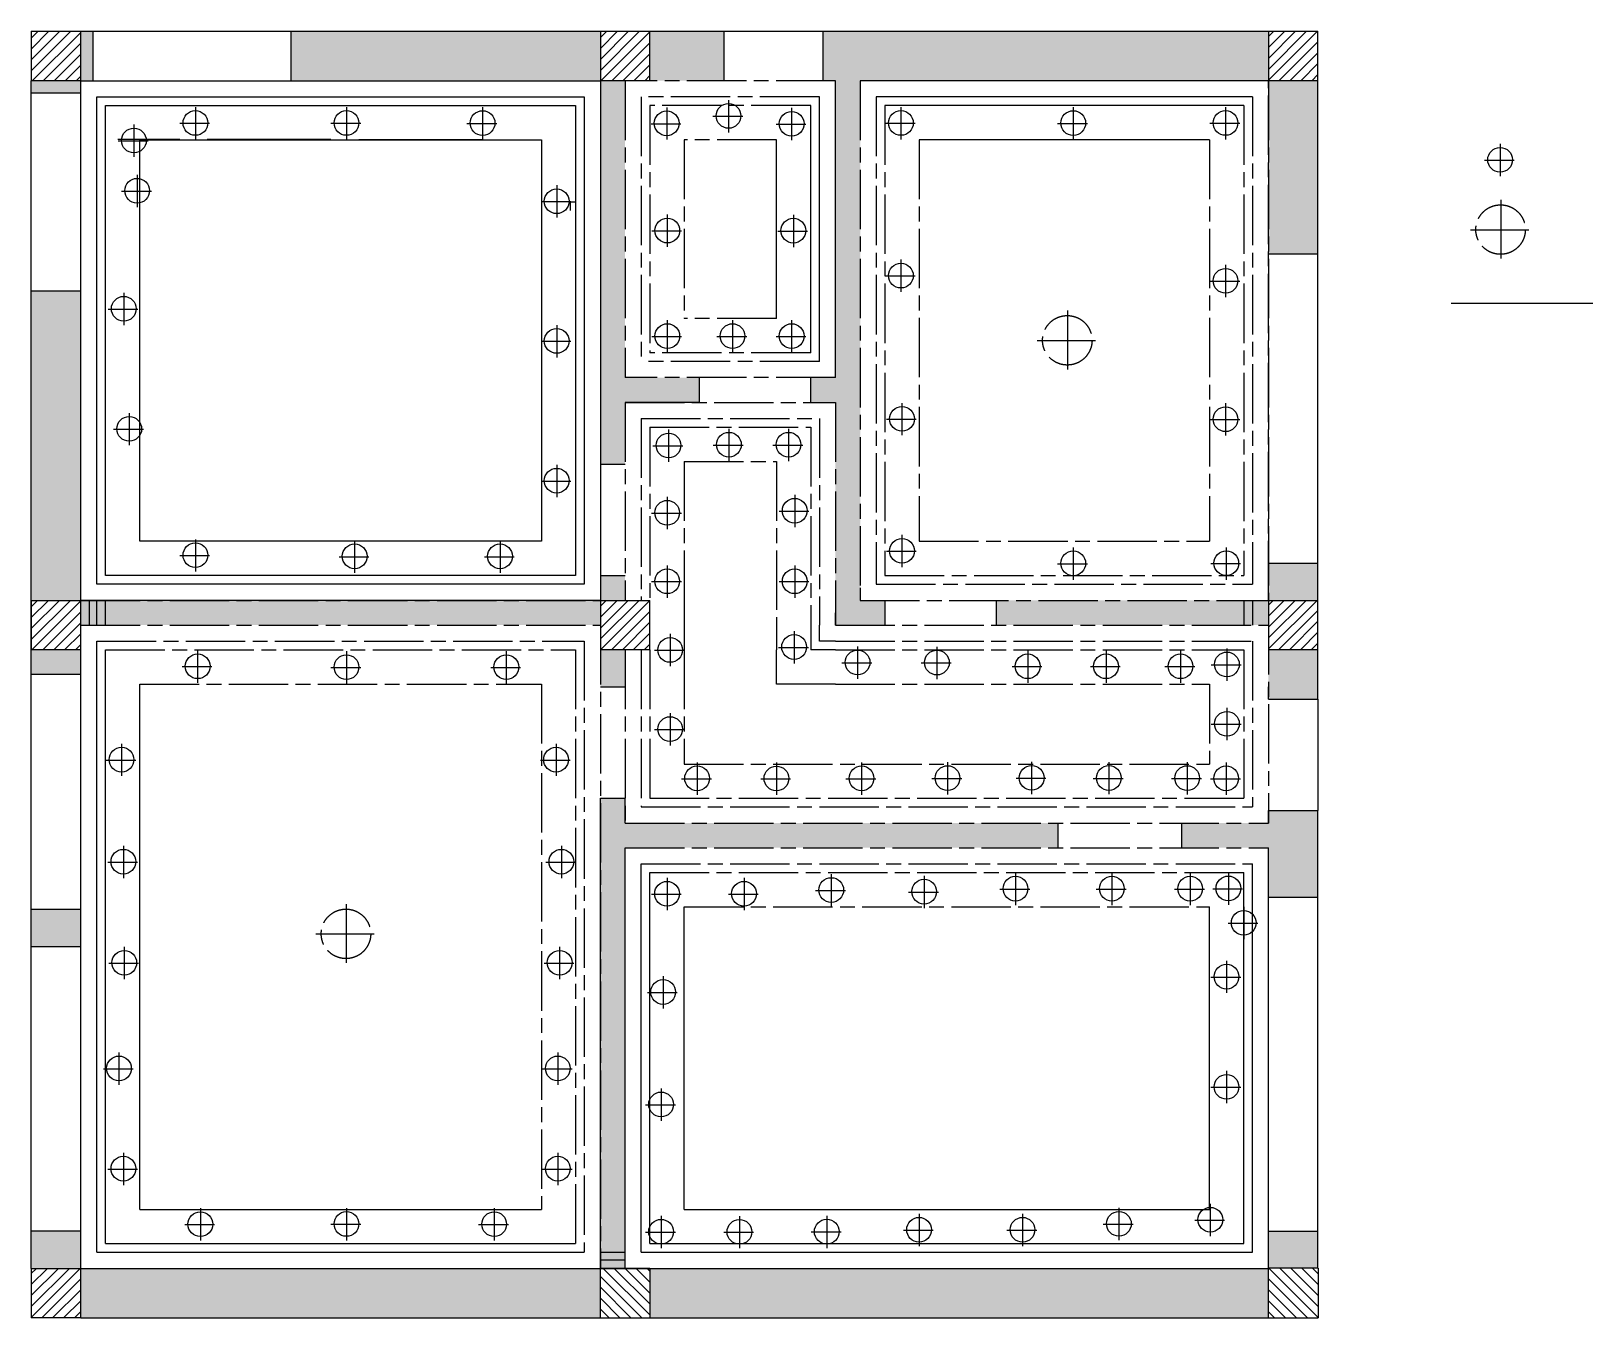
# Model space of a CAD drawing. Header units: inches. Extents: x 9 to 12630, y 11 to 10411.
import ezdxf

# ---------------------------------------------------------------- set-up
doc = ezdxf.new("R2010")
doc.units = ezdxf.units.IN
doc.header["$MEASUREMENT"] = 0
doc.linetypes.add('ACAD_ISO08W100', pattern=[36, 24, -3, 6, -3])

# ---------------------------------------------------------------- blocks, each defined once
blk = doc.blocks.new('columnn')
h = blk.add_hatch()
h.set_pattern_fill('ANSI31', color=256, scale=500)
h.set_pattern_definition([(45, (-20875.046, -16891.983), (-44.19417, 44.19417), [])])
h.paths.add_polyline_path([(0, 200), (-200, 200), (-200, 0), (0, 0)])
h.paths.add_polyline_path([(200, 200), (0, 200), (0, 0), (200, 0)])
h.paths.add_polyline_path([(0, 0), (-200, 0), (-200, -200), (0, -200)])
h.paths.add_polyline_path([(200, 0), (0, 0), (0, -200), (200, -200)])
for p, q in [((-200, 200), (-200, -200)), ((-200, 200), (200, 200)), ((200, -200), (200, 200)), ((200, -200), (-200, -200))]:
    blk.add_line(p, q)

msp = doc.modelspace()

# ---------------------------------------------------------------- hatches: boundary and pattern name
at = {"linetype": 'ACAD_ISO08W100', "ltscale": 20}
h = msp.add_hatch(color=7, dxfattribs=at)
h.dxf.hatch_style = 1
h.paths.add_polyline_path([(4609, 10011), (4609, 10411), (2109, 10411), (2109, 10011)])
h.paths.add_polyline_path([(509, 10411), (409, 10411), (409, 10011), (509, 10011)])
h.paths.add_polyline_path([(9, 10011), (9, 9911), (409, 9911), (409, 10011)])
h.paths.add_polyline_path([(409, 8311), (9, 8311), (9, 5811), (409, 5811)])
h.paths.add_polyline_path([(9, 5411), (9, 5211), (409, 5211), (409, 5411)])
h.paths.add_polyline_path([(409, 3011), (409, 3311), (9, 3311), (9, 3011)])
h.paths.add_polyline_path([(409, 711), (9, 711), (9, 411), (409, 411)])
h.paths.add_polyline_path([(5009, 411), (5009, 11), (10009, 11), (10010, 11), (10010, 411)])
h.paths.add_polyline_path([(10409, 712), (10009, 711), (10009, 412), (10409, 412)])
h.paths.add_polyline_path([(10409, 4111), (10009, 4111), (10009, 4011), (9309, 4011), (9309, 3811), (10009, 3811), (10009, 3411), (10409, 3412)])
h.paths.add_polyline_path([(7809, 5811), (7809, 5611), (10009, 5611), (10009, 5811)])
h = msp.add_hatch(color=7, dxfattribs=at)
h.dxf.hatch_style = 1
h.paths.add_polyline_path([(6409, 10411), (6409, 10011), (6509, 10011), (6509, 7611), (6309, 7611), (6309, 7411), (6509, 7411), (6509, 5711), (6509, 5611), (6909, 5611), (6909, 5811), (6709, 5811), (6709, 5911), (6709, 10011), (10009, 10011), (10009, 10411)])
h.paths.add_polyline_path([(5609, 10011), (5609, 10411), (5009, 10411), (5009, 10011)])
h.paths.add_polyline_path([(10009, 8611), (10409, 8611), (10409, 10011), (10009, 10011)])
h.paths.add_polyline_path([(10409, 5811), (10409, 6111), (10009, 6111), (10009, 5811)])
h.paths.add_polyline_path([(10009, 5411), (10009, 5111), (10009, 5011), (10409, 5011), (10409, 5111), (10409, 5411)])
h = msp.add_hatch(color=7, dxfattribs=at)
h.dxf.hatch_style = 1
h.paths.add_polyline_path([(4809, 10011), (4609, 10011), (4609, 6911), (4809, 6911)])
h = msp.add_hatch(color=7, dxfattribs=at)
h.dxf.hatch_style = 1
h.paths.add_polyline_path([(6709, 10011), (6509, 10011), (6509, 7611), (6309, 7611), (6309, 7411), (6509, 7411), (6509, 5711), (6509, 5611), (6709, 5611), (6709, 5911)])
h = msp.add_hatch(color=7, dxfattribs=at)
h.dxf.hatch_style = 1
h.paths.add_polyline_path([(5409, 7611), (4809, 7611), (4809, 7411), (5409, 7411)])
h.paths.add_polyline_path([(4609, 5811), (409, 5811), (409, 5611), (4609, 5611)])
h.paths.add_polyline_path([(4809, 6011), (4609, 6011), (4609, 5811), (4809, 5811)])
h.paths.add_polyline_path([(4809, 5411), (4609, 5411), (4609, 5111), (4809, 5111)])
h = msp.add_hatch(color=7, dxfattribs=at)
h.dxf.hatch_style = 1
h.paths.add_polyline_path([(4809, 4211), (4609, 4211), (4609, 411), (4809, 411)])
h = msp.add_hatch(color=7, dxfattribs=at)
h.dxf.hatch_style = 1
h.paths.add_polyline_path([(8309, 4011), (4809, 4011), (4809, 3811), (8309, 3811)])
h = msp.add_hatch(color=7, dxfattribs=at)
h.dxf.hatch_style = 1
h.paths.add_polyline_path([(4609, 11), (4609, 411), (409, 411), (409, 11)])

# ---------------------------------------------------------------- linework, layer by layer
for p, q in [((409, 10411), (10009, 10411)), ((9, 411), (9, 10011)), ((409, 411), (409, 10011)), ((6509, 7611), (6509, 10011)), ((10009, 10011), (6709, 10011)), ((10409, 5111), (10409, 10011)), ((539, 5941), (539, 9881)), ((609, 6011), (609, 9811)), ((6309, 7811), (6309, 9811)), ((9809, 9811), (6909, 9811)), ((6032, 8088), (6032, 9534)), ((9532, 9534), (7186, 9534)), ((5409, 7411), (5409, 7611)), ((6309, 7411), (6309, 7611)), ((5409, 7411), (4809, 7411)), ((4609, 6911), (4809, 6911)), ((4609, 6011), (4809, 6011)), ((479, 5611), (479, 5811)), ((539, 5611), (539, 5811)), ((609, 5611), (609, 5811)), ((609, 611), (609, 5411)), ((886, 888), (886, 5134)), ((4609, 5111), (4809, 5111)), ((10009, 5011), (10409, 5011)), ((4609, 411), (4609, 4211)), ((4809, 4011), (4809, 4211)), ((10009, 4111), (10409, 4111)), ((10009, 4011), (10009, 4111)), ((10409, 411), (10409, 4111)), ((4809, 411), (4809, 3811)), ((10009, 411), (10009, 3811)), ((5009, 611), (5009, 3611)), ((9809, 611), (9809, 3611)), ((5286, 888), (5286, 3334)), ((9532, 888), (9532, 3334)), ((886, 888), (4132, 888)), ((5286, 888), (9532, 888)), ((539, 541), (4479, 541)), ((609, 611), (4409, 611)), ((4609, 541), (4809, 541)), ((5009, 611), (9809, 611)), ((409, 411), (10009, 411)), ((4609, 481), (4809, 481)), ((409, 11), (10009, 11))]:
    msp.add_line(p, q)
at = {"color": 7, "linetype": 'ACAD_ISO08W100', "ltscale": 20}
for p, q in [((509, 10011), (509, 10411)), ((2109, 10011), (2109, 10411)), ((5609, 10011), (5609, 10411)), ((6409, 10011), (6409, 10411)), ((4609, 10011), (4609, 5811)), ((6509, 10011), (4809, 10011)), ((4809, 10011), (4809, 7611)), ((6709, 10011), (6709, 5811)), ((10009, 10011), (10009, 4011)), ((409, 9911), (9, 9911)), ((6309, 9811), (5009, 9811)), ((5009, 9811), (5009, 7811)), ((6909, 9811), (6909, 6011)), ((9809, 9811), (9809, 6011)), ((6032, 9534), (5286, 9534)), ((5286, 9534), (5286, 8088)), ((7186, 9534), (7186, 6288)), ((9532, 9534), (9532, 6288)), ((10009, 8611), (10409, 8611)), ((409, 8311), (9, 8311)), ((6032, 8088), (5286, 8088)), ((6309, 7811), (5009, 7811)), ((6509, 7611), (4809, 7611)), ((4809, 7411), (6509, 7411)), ((4809, 7411), (4809, 5811)), ((6309, 7411), (6509, 7411)), ((6509, 7411), (6509, 5611)), ((5009, 7211), (6309, 7211)), ((5009, 7211), (5009, 5811)), ((6309, 7211), (6309, 5611)), ((5286, 6934), (6032, 6934)), ((5286, 6934), (5286, 5811)), ((6032, 6934), (6032, 5611)), ((7186, 6288), (9532, 6288)), ((10009, 6111), (10409, 6111)), ((6909, 6011), (9809, 6011)), ((6709, 5811), (10009, 5811)), ((9809, 5811), (9809, 5611)), ((9879, 5811), (9879, 5611)), ((6509, 5611), (6509, 5711)), ((4609, 5611), (4609, 411)), ((6032, 5611), (6032, 5411)), ((6309, 5611), (6309, 5411)), ((6509, 5611), (10009, 5611)), ((409, 5411), (9, 5411)), ((4409, 5411), (4409, 611)), ((4809, 5411), (4809, 4011)), ((5009, 5411), (5009, 4211)), ((5286, 5411), (5286, 4488)), ((6339, 5411), (6309, 5411)), ((6439, 5411), (6339, 5411)), ((6509, 5411), (6439, 5411)), ((6509, 5411), (9809, 5411)), ((9809, 5411), (9809, 4211)), ((409, 5211), (9, 5211)), ((4132, 5134), (4132, 888)), ((6339, 5134), (6309, 5134)), ((6439, 5134), (6339, 5134)), ((6509, 5134), (6439, 5134)), ((6509, 5134), (9532, 5134)), ((9532, 5134), (9532, 4488)), ((10009, 5011), (10009, 5111)), ((10409, 5011), (10409, 5111)), ((5286, 4488), (9532, 4488)), ((4609, 4211), (4809, 4211)), ((5009, 4211), (9809, 4211)), ((4809, 4011), (10009, 4011)), ((8309, 3811), (8309, 4011)), ((9309, 3811), (9309, 4011)), ((4809, 3811), (10009, 3811)), ((5009, 3611), (9809, 3611)), ((10006, 3411), (10407, 3412)), ((409, 3311), (9, 3311)), ((5286, 3334), (9532, 3334)), ((409, 3011), (9, 3011)), ((409, 711), (9, 711)), ((10009, 711), (10409, 712))]:
    msp.add_line(p, q, dxfattribs=at)
at = {"color": 7, "linetype": 'ACAD_ISO08W100', "ltscale": 20, "true_color": 0xffffff}
for p, q in [((10009, 5811), (10009, 10011)), ((409, 5811), (4609, 5811)), ((6709, 5911), (6709, 5811)), ((6709, 5811), (6909, 5811)), ((6909, 5811), (6909, 5611)), ((7809, 5811), (7809, 5611)), ((409, 5611), (4609, 5611)), ((609, 5411), (4409, 5411)), ((886, 5134), (4132, 5134))]:
    msp.add_line(p, q, dxfattribs=at)
at = {"color": 1, "linetype": 'ACAD_ISO08W100', "ltscale": 20}
for p, q in [((6379, 9881), (4939, 9881)), ((4939, 9881), (4939, 7741)), ((6839, 9881), (6839, 5941)), ((9879, 9881), (9879, 5941)), ((6379, 7741), (4939, 7741)), ((4939, 7281), (6379, 7281)), ((4939, 7281), (4939, 5811)), ((6379, 7281), (6379, 5611)), ((6839, 5941), (9879, 5941)), ((6379, 5481), (6379, 5611)), ((539, 5481), (4479, 5481)), ((4479, 5481), (4479, 541)), ((6509, 5481), (6379, 5481)), ((6509, 5481), (9879, 5481)), ((9879, 5481), (9879, 4141)), ((4939, 5411), (4939, 4141)), ((4939, 4141), (9879, 4141)), ((4939, 3681), (9879, 3681))]:
    msp.add_line(p, q, dxfattribs=at)
at = {"color": 41, "ltscale": 20, "true_color": 0xf4ee51}
for p, q in [((5645, 9855), (5645, 9594)), ((1336, 9798), (1336, 9537)), ((2557, 9798), (2557, 9537)), ((3657, 9797), (3657, 9536)), ((5145, 9796), (5145, 9535)), ((5519, 9724), (5760, 9724)), ((6155, 9791), (6155, 9530)), ((7038, 9798), (7038, 9537)), ((8431, 9797), (8431, 9536)), ((9662, 9798), (9662, 9537)), ((839, 9657), (839, 9396)), ((1210, 9667), (1451, 9667)), ((2431, 9667), (2672, 9667)), ((3531, 9666), (3772, 9666)), ((5019, 9664), (5260, 9664)), ((6029, 9660), (6270, 9660)), ((6912, 9667), (7153, 9667)), ((8305, 9666), (8546, 9666)), ((9536, 9667), (9777, 9667)), ((713, 9525), (954, 9525)), ((1808, 9535), (2049, 9535)), ((11881, 9501), (11881, 9240)), ((11755, 9369), (11996, 9369)), ((865, 9251), (865, 8990)), ((739, 9119), (980, 9119)), ((4256, 9166), (4256, 8905)), ((4130, 9034), (4371, 9034)), ((5150, 8929), (5150, 8668)), ((6169, 8928), (6169, 8667)), ((5024, 8797), (5265, 8797)), ((6043, 8796), (6284, 8796)), ((7038, 8565), (7038, 8304)), ((9662, 8523), (9662, 8262)), ((6912, 8433), (7153, 8433)), ((9536, 8391), (9777, 8391)), ((757, 8297), (757, 8036)), ((631, 8165), (872, 8165)), ((4256, 8036), (4256, 7775)), ((5150, 8076), (5150, 7815)), ((5677, 8076), (5677, 7815)), ((6155, 8076), (6155, 7815)), ((4130, 7905), (4371, 7905)), ((5024, 7944), (5265, 7944)), ((5551, 7944), (5792, 7944)), ((6029, 7944), (6270, 7944)), ((801, 7325), (801, 7064)), ((7047, 7406), (7047, 7145)), ((9662, 7404), (9662, 7143)), ((5648, 7198), (5648, 6937)), ((6130, 7198), (6130, 6937)), ((6921, 7275), (7162, 7275)), ((9536, 7272), (9777, 7272)), ((675, 7194), (916, 7194)), ((5160, 7192), (5160, 6931)), ((5034, 7060), (5275, 7060)), ((5522, 7066), (5763, 7066)), ((6004, 7066), (6245, 7066)), ((4256, 6907), (4256, 6646)), ((4130, 6775), (4371, 6775)), ((5149, 6647), (5149, 6386)), ((6180, 6663), (6180, 6402)), ((5023, 6516), (5264, 6516)), ((6054, 6532), (6295, 6532)), ((7047, 6340), (7047, 6079)), ((1336, 6304), (1336, 6043)), ((2623, 6295), (2623, 6034)), ((3798, 6295), (3798, 6034)), ((6921, 6208), (7162, 6208)), ((8431, 6238), (8431, 5977)), ((9668, 6239), (9668, 5978)), ((1210, 6173), (1451, 6173)), ((2497, 6164), (2738, 6164)), ((3672, 6164), (3913, 6164)), ((5149, 6093), (5149, 5832)), ((6180, 6093), (6180, 5832)), ((8305, 6107), (8546, 6107)), ((9542, 6108), (9783, 6108)), ((5023, 5962), (5264, 5962)), ((6054, 5962), (6295, 5962)), ((6175, 5562), (6175, 5301)), ((5173, 5539), (5173, 5278)), ((6049, 5431), (6290, 5431)), ((6688, 5437), (6688, 5176)), ((7329, 5436), (7329, 5175)), ((1354, 5406), (1354, 5145)), ((2557, 5399), (2557, 5138)), ((3849, 5399), (3849, 5138)), ((5047, 5407), (5288, 5407)), ((6562, 5306), (6803, 5306)), ((7203, 5305), (7444, 5305)), ((8063, 5406), (8063, 5145)), ((8696, 5406), (8696, 5145)), ((9298, 5406), (9298, 5145)), ((9673, 5422), (9673, 5161)), ((1228, 5275), (1469, 5275)), ((2431, 5268), (2672, 5268)), ((3723, 5268), (3964, 5268)), ((7937, 5275), (8178, 5275)), ((8570, 5275), (8811, 5275)), ((9172, 5275), (9413, 5275)), ((9547, 5290), (9788, 5290)), ((9673, 4942), (9673, 4681)), ((5173, 4899), (5173, 4638)), ((9547, 4810), (9788, 4810)), ((5047, 4767), (5288, 4767)), ((739, 4652), (739, 4391)), ((4251, 4652), (4251, 4391)), ((613, 4520), (854, 4520)), ((4125, 4520), (4366, 4520)), ((5391, 4501), (5391, 4240)), ((6032, 4500), (6032, 4239)), ((6720, 4501), (6720, 4240)), ((7415, 4503), (7415, 4242)), ((8095, 4505), (8095, 4244)), ((8719, 4504), (8719, 4243)), ((9352, 4503), (9352, 4242)), ((9667, 4501), (9667, 4240)), ((5265, 4369), (5506, 4369)), ((5906, 4368), (6147, 4368)), ((6594, 4369), (6835, 4369)), ((7289, 4371), (7530, 4371)), ((7969, 4373), (8210, 4373)), ((8593, 4372), (8834, 4372)), ((9226, 4371), (9467, 4371)), ((9541, 4369), (9782, 4369)), ((754, 3827), (754, 3566)), ((4294, 3827), (4294, 3566)), ((628, 3695), (869, 3695)), ((4168, 3695), (4409, 3695)), ((5148, 3567), (5148, 3306)), ((5770, 3567), (5770, 3306)), ((6475, 3597), (6475, 3336)), ((7226, 3584), (7226, 3323)), ((7964, 3608), (7964, 3347)), ((8743, 3608), (8743, 3347)), ((9376, 3608), (9376, 3347)), ((9685, 3610), (9685, 3349)), ((5022, 3436), (5263, 3436)), ((5644, 3436), (5885, 3436)), ((6349, 3466), (6590, 3466)), ((7100, 3453), (7341, 3453)), ((7838, 3477), (8079, 3477)), ((8617, 3477), (8858, 3477)), ((9250, 3477), (9491, 3477)), ((9559, 3479), (9800, 3479)), ((9809, 3333), (9809, 3072)), ((9683, 3201), (9924, 3201)), ((761, 3009), (761, 2748)), ((4280, 3009), (4280, 2748)), ((635, 2878), (876, 2878)), ((4154, 2878), (4395, 2878)), ((9670, 2898), (9670, 2637)), ((5116, 2773), (5116, 2512)), ((9544, 2766), (9785, 2766)), ((4990, 2642), (5231, 2642)), ((718, 2156), (718, 1895)), ((4265, 2156), (4265, 1895)), ((592, 2024), (833, 2024)), ((4139, 2024), (4380, 2024)), ((9670, 2007), (9670, 1746)), ((5100, 1865), (5100, 1604)), ((9544, 1875), (9785, 1875)), ((4974, 1733), (5215, 1733)), ((754, 1345), (754, 1084)), ((4265, 1345), (4265, 1084)), ((628, 1214), (869, 1214)), ((4139, 1214), (4380, 1214)), ((1376, 897), (1376, 636)), ((2557, 898), (2557, 637)), ((3751, 897), (3751, 636)), ((8800, 900), (8800, 639)), ((9539, 932), (9539, 671)), ((1250, 765), (1491, 765)), ((2431, 767), (2672, 767)), ((3625, 765), (3866, 765)), ((5100, 835), (5100, 574)), ((5733, 834), (5733, 573)), ((6439, 836), (6439, 575)), ((7185, 851), (7185, 590)), ((8021, 851), (8021, 590)), ((8674, 768), (8915, 768)), ((9413, 801), (9654, 801)), ((4974, 704), (5215, 704)), ((5607, 703), (5848, 703)), ((6313, 705), (6554, 705)), ((7059, 720), (7300, 720)), ((7895, 720), (8136, 720))]:
    msp.add_line(p, q, dxfattribs=at)
at = {"color": 1}
for p, q in [((6379, 7741), (6379, 9881)), ((9879, 9881), (6839, 9881)), ((539, 541), (539, 5481)), ((4939, 541), (4939, 3681)), ((9879, 541), (9879, 3681)), ((4939, 541), (9879, 541))]:
    msp.add_line(p, q, dxfattribs=at)
at = {"color": 7, "ltscale": 20}
for p, q in [((1210, 9535), (710, 9535)), ((2431, 9535), (1431, 9535)), ((2657, 9535), (3657, 9535)), ((4132, 9534), (4132, 9034)), ((4132, 9034), (4315, 9034)), ((4409, 9030), (4366, 9030)), ((4366, 9030), (4366, 8963)), ((4256, 8008), (4256, 7905)), ((4256, 6878), (4256, 6775)), ((5286, 5811), (5286, 5411)), ((6032, 5134), (6032, 5411)), ((6309, 5134), (6032, 5134)), ((10409, 5011), (10409, 4111))]:
    msp.add_line(p, q, dxfattribs=at)
at = {"color": 30, "linetype": 'ACAD_ISO08W100', "ltscale": 20, "true_color": 0xf8991e}
for p, q in [((11886, 9049), (11886, 8573)), ((11641, 8807), (12113, 8807)), ((8384, 8154), (8384, 7678)), ((8139, 7912), (8611, 7912)), ((2554, 3356), (2554, 2880)), ((2309, 3114), (2781, 3114))]:
    msp.add_line(p, q, dxfattribs=at)
at = {"color": 1, "ltscale": 20}
msp.add_line((11486, 8212), (12630, 8212), dxfattribs=at)
at = {"color": 7, "ltscale": 20}
for points in [[(409, 10011), (4609, 10011), (4609, 5811), (409, 5811)], [(609, 9811), (4409, 9811), (4409, 6011), (609, 6011)], [(886, 9534), (4132, 9534), (4132, 6288), (886, 6288)]]:
    msp.add_lwpolyline(points, close=True, dxfattribs=at)
at = {"color": 240, "linetype": 'ACAD_ISO08W100', "ltscale": 500, "true_color": 0xed1f24}
msp.add_lwpolyline([(539, 9881), (4479, 9881), (4479, 5941), (539, 5941)], close=True, dxfattribs=at)
at = {"color": 41, "ltscale": 20, "true_color": 0xf4ee51}
for centre in [(1336, 9670), (2557, 9670), (3657, 9669), (5145, 9667), (5645, 9727), (6155, 9663), (7038, 9670), (8431, 9669), (9662, 9670), (839, 9528), (11881, 9372), (865, 9122), (4256, 9037), (5150, 8800), (6169, 8799), (7038, 8436), (9662, 8394), (757, 8168), (4256, 7908), (5150, 7947), (5677, 7947), (6155, 7947), (7047, 7278), (9662, 7275), (801, 7197), (5160, 7063), (5648, 7069), (6130, 7069), (4256, 6778), (5149, 6519), (6180, 6535), (7047, 6211), (1336, 6176), (2623, 6167), (3798, 6167), (8431, 6110), (9668, 6111), (5149, 5965), (6180, 5965), (5173, 5410), (6175, 5434), (1354, 5278), (2557, 5271), (3849, 5271), (6688, 5309), (7329, 5308), (8063, 5278), (8696, 5278), (9298, 5278), (9673, 5293), (5173, 4770), (9673, 4813), (739, 4523), (4251, 4523), (5391, 4372), (6032, 4371), (6720, 4372), (7415, 4374), (8095, 4376), (8719, 4375), (9352, 4374), (9667, 4372), (754, 3698), (4294, 3698), (5148, 3439), (5770, 3439), (6475, 3469), (7226, 3456), (7964, 3480), (8743, 3480), (9376, 3480), (9685, 3482), (9809, 3204), (761, 2881), (4280, 2881), (9670, 2769), (5116, 2645), (718, 2027), (4265, 2027), (9670, 1878), (5100, 1736), (754, 1217), (4265, 1217), (9539, 804), (1376, 768), (2557, 770), (3751, 768), (5100, 707), (5733, 706), (6439, 708), (7185, 723), (8021, 723), (8800, 771)]:
    msp.add_circle(centre, 100, dxfattribs=at)
at = {"color": 30, "linetype": 'ACAD_ISO08W100', "ltscale": 20, "true_color": 0xf8991e}
for centre in [(11885, 8808), (8383, 7913), (2553, 3115)]:
    msp.add_circle(centre, 200, dxfattribs=at)

# ---------------------------------------------------------------- block references
for p in [(209, 10211), (4809, 10211), (10209, 10211), (209, 5611), (4809, 5611), (10209, 5611), (209, 211)]:
    msp.add_blockref('columnn', p)
for p, rotation in [((4809, 211), 270), ((10210, 212), 90)]:
    msp.add_blockref('columnn', p, dxfattribs=dict(rotation=rotation))

doc.saveas('drawing.dxf')
